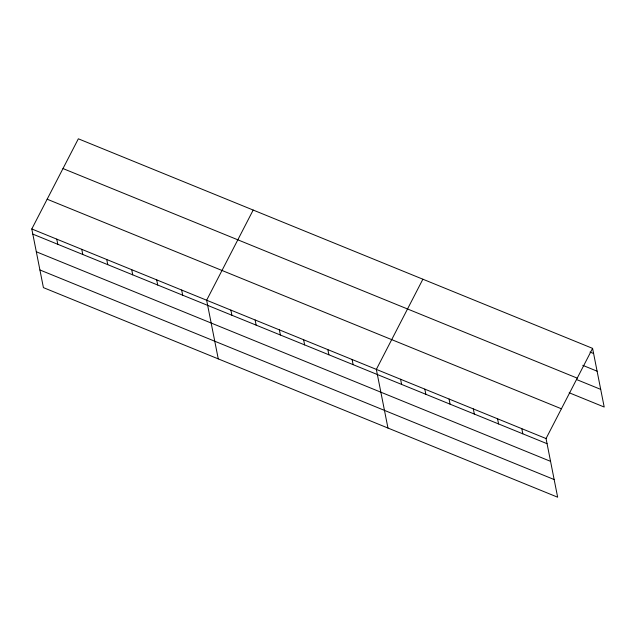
<?xml version="1.0" encoding="UTF-8"?>
<svg xmlns="http://www.w3.org/2000/svg" width="636" height="636" viewBox="0 0 636 636"><rect width="100%" height="100%" fill="white"/><g stroke="black" fill="none" stroke-linecap="round" stroke-linejoin="round"><path stroke-width="0.95" d="M592.585 348.377L546.046 438.546L557.653 497.201L43.415 287.623L31.8 228.968L78.347 138.799L592.585 348.377L604.2 407.032L569.18 392.762M253.184 210.055L206.644 300.224L218.259 358.879M422.884 279.22L376.345 369.381L387.96 428.036M590.017 352.066L593.603 353.529M582.735 365.326L597.101 371.185M62.988 168.556L577.226 378.134M576.462 379.493L600.702 389.375M47.159 199.211L561.405 408.789M31.8 228.968L546.046 438.546M32.818 234.12L547.063 443.697M36.316 251.776L550.561 461.354M39.917 269.966L554.163 479.544M521.798 428.664L522.816 433.816M497.559 418.782L498.576 423.934M473.311 408.9L474.337 414.052M449.072 399.026L450.089 404.178M424.824 389.145L425.85 394.296M400.585 379.263L401.602 384.414M352.098 359.507L353.123 364.659M327.858 349.625L328.876 354.777M303.611 339.743L304.636 344.895M279.371 329.861L280.389 335.013M255.131 319.988L256.149 325.139M230.884 310.106L231.901 315.257M181.665 290.048L182.683 295.199M156.687 279.864L157.704 285.015M131.708 269.688L132.733 274.839M106.729 259.504L107.754 264.656M81.758 249.328L82.775 254.48M56.779 239.144L57.797 244.296"/></g></svg>
